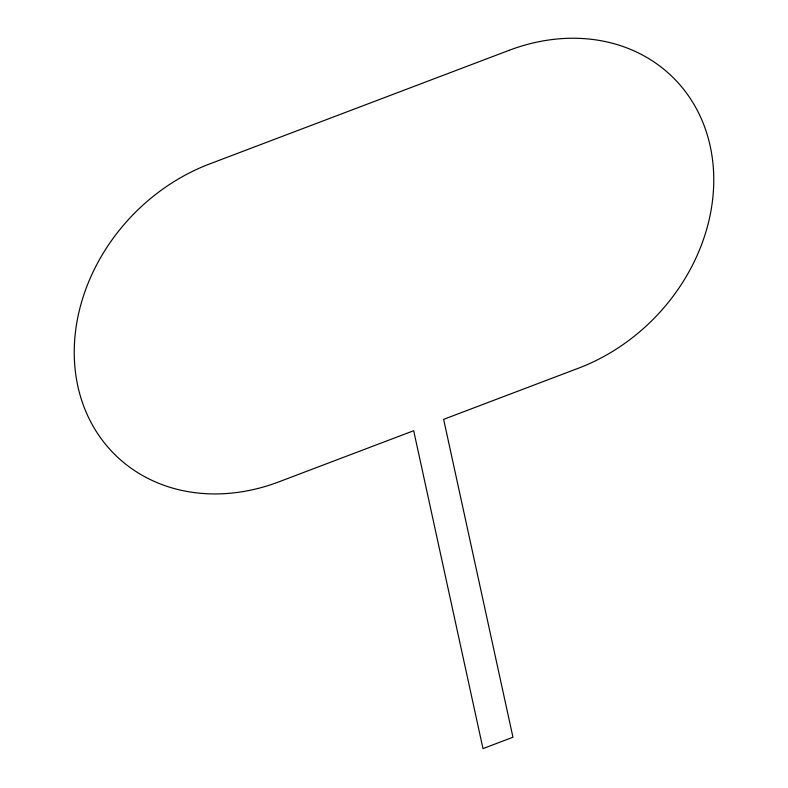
<?xml version="1.0" encoding="UTF-8"?>
<svg xmlns="http://www.w3.org/2000/svg" width="788" height="788" viewBox="0 0 788 788"><rect width="100%" height="100%" fill="white"/><g stroke="black" fill="none" stroke-linecap="round" stroke-linejoin="round"><path stroke-width="1.18" d="M509.117 50.324L209.569 163.963A184.589 155.147 -46 0 0 77.805 386.031A184.589 155.147 -46 0 0 278.883 481.852L413.68 430.711L482.985 748.6L512.949 737.233L443.634 419.344L578.431 368.213A184.589 155.147 -46 0 0 710.195 146.135A184.589 155.147 -46 0 0 509.117 50.324"/></g></svg>
